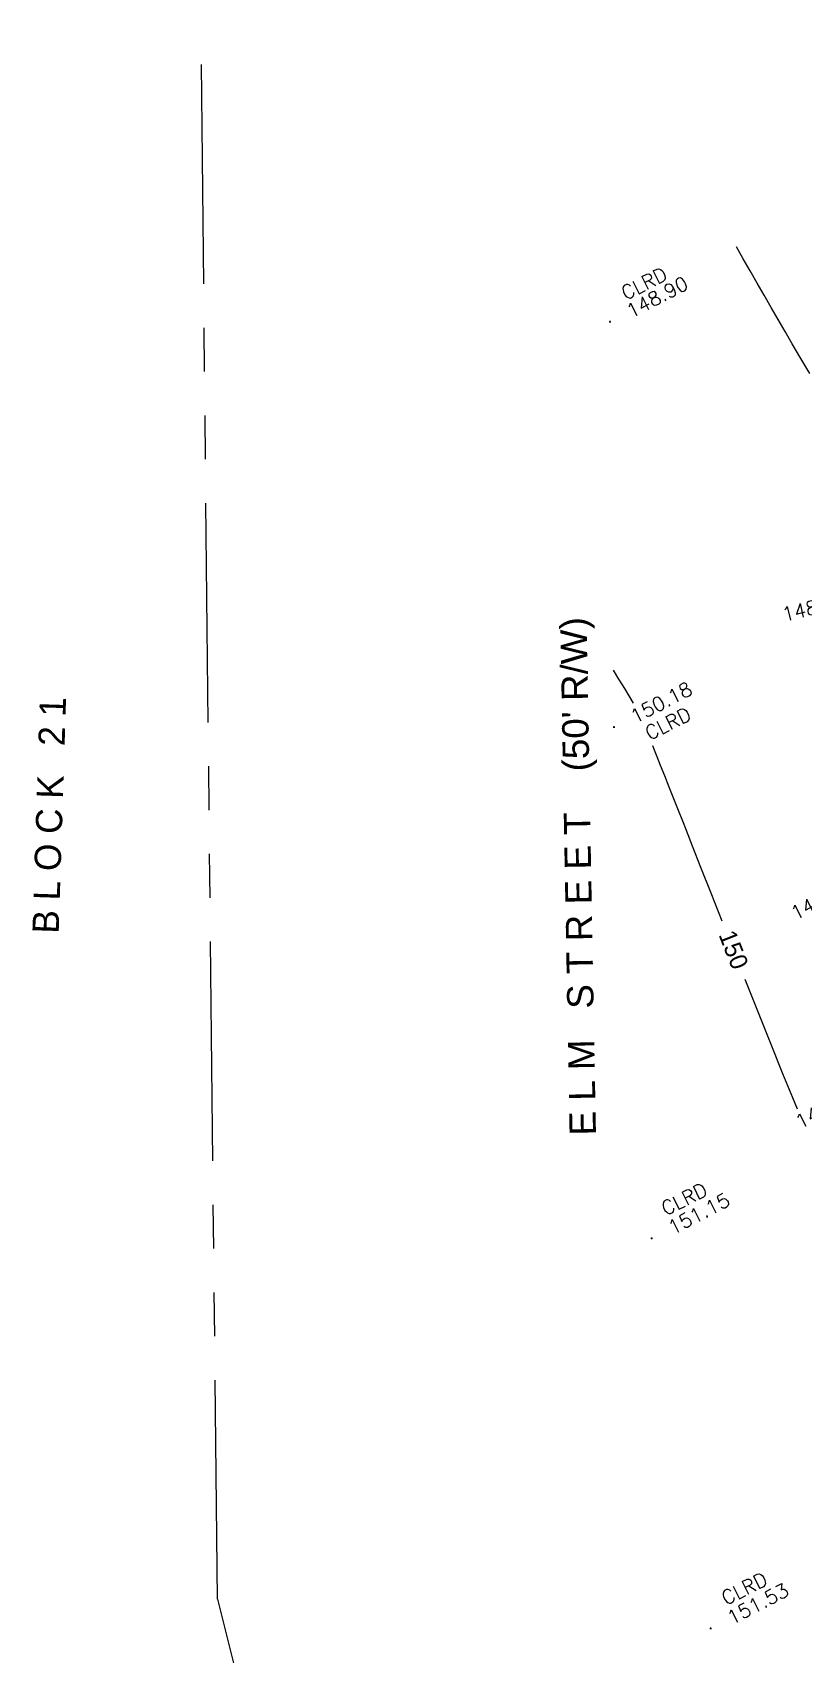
# Model space of a CAD drawing. Extents: x 3812 to 5524, y 4309 to 5867.
# Drawn here: x 4789.1 to 4833, y 4895.3 to 4987.8 of the extents above; entities that cross this region are included whole.
import ezdxf

# ---------------------------------------------------------------- set-up
doc = ezdxf.new("R2010")
doc.units = 0
doc.header["$LTSCALE"] = 10
doc.header["$MEASUREMENT"] = 0
doc.header["$PDMODE"] = 2
doc.header["$PDSIZE"] = 0.05
doc.linetypes.add('PHANTOM', pattern=[2.5, 1.25, -0.25, 0.25, -0.25, 0.25, -0.25])
doc.layers.get('0').update_dxf_attribs({"linetype": 'CONTINUOUS'})
for name, color, linetype in [('BNDRY-REC', 4, 'PHANTOM'), ('CONT-MJR', 1, 'CONTINUOUS'), ('CONT-MNR', 7, 'CONTINUOUS'), ('ELEV', 7, 'CONTINUOUS'), ('LEGEND', 7, 'CONTINUOUS'), ('PNTS-FIELD5-12-16', 3, 'CONTINUOUS'), ('TEXTM', 11, 'CONTINUOUS')]:
    doc.layers.add(name, color=color, linetype=linetype)
doc.styles.add('H180', font='HELV1-MS.SHX', dxfattribs={"height": 6.86517e-07})
doc.styles.add('L80', font='simplex.shx', dxfattribs={"height": 0.8})
doc.styles.add('S6', font='SIMPLEX', dxfattribs={"height": 0.083333})
doc.styles.add('SHADOW', font='SHADOW2.SHX')

# ---------------------------------------------------------------- blocks, each defined once
blk = doc.blocks.new('POINT')
blk.add_point((0, 0))
at = {"layer": 'ELEV', "style": 'S6'}
blk.add_attdef('ELEV', (0.1191, -0.0403), '', height=0.0833, dxfattribs=at)

msp = doc.modelspace()

# ---------------------------------------------------------------- linework, layer by layer
at = {"layer": 'BNDRY-REC'}
for q in [(4797, 5148.095), (4811.652, 4850.527)]:
    msp.add_line((4799.615, 4898.45), q, dxfattribs=at)
at = {"layer": 'CONT-MJR', "elevation": 150}
for points in [[(4823.336, 4949.548), (4823.151, 4949.864), (4822.832, 4950.385), (4822.505, 4950.915), (4822.194, 4951.429)], [(4828.388, 4937.108), (4827.755, 4938.713), (4827.181, 4940.173), (4826.704, 4941.386), (4826.35, 4942.286), (4826.144, 4942.808), (4825.899, 4943.421), (4825.637, 4944.08), (4825.371, 4944.751), (4825.114, 4945.398), (4824.879, 4945.989), (4824.681, 4946.487), (4824.531, 4946.859), (4824.434, 4947.106)], [(4832.682, 4926.391), (4832.409, 4927.047), (4831.851, 4928.412), (4831.216, 4929.987), (4830.528, 4931.705), (4829.814, 4933.502), (4829.699, 4933.792)]]:
    msp.add_lwpolyline(points, dxfattribs=at)
at = {"layer": 'CONT-MNR', "elevation": 148}
msp.add_lwpolyline([(4833.381, 4968.342), (4832.816, 4969.294), (4832.38, 4970.035), (4831.979, 4970.725), (4831.58, 4971.416), (4831.183, 4972.107), (4830.785, 4972.799), (4830.389, 4973.49), (4829.992, 4974.182), (4829.595, 4974.874), (4829.198, 4975.566)], dxfattribs=at)

# ---------------------------------------------------------------- block references
at = {"layer": 'PNTS-FIELD5-12-16'}
ref = msp.add_blockref('POINT', (4821.998, 4971.287), dxfattribs=dict(at, xscale=9.6, yscale=9.6, zscale=9.6, rotation=27.3291666666667))
ref.add_attrib('ELEV', '148.90', (4823.192, 4971.468), dxfattribs={"layer": 'ELEV', "height": 0.8, "rotation": 27.32917, "style": 'S6'})
ref = msp.add_blockref('POINT', (4836.705, 4955.754), dxfattribs=dict(at, xscale=9.6, yscale=9.6, zscale=9.6, rotation=13.26642089336588))
ref.add_attrib('ELEV', '148.38', (4831.911, 4954.183), dxfattribs={"layer": 'ELEV', "height": 0.8, "rotation": 13.26642, "style": 'S6'})
ref = msp.add_blockref('POINT', (4822.226, 4948.179), dxfattribs=dict(at, xscale=9.6, yscale=9.6, zscale=9.6, rotation=27.3291666666667))
ref.add_attrib('ELEV', '150.18', (4823.42, 4948.36), dxfattribs={"layer": 'ELEV', "height": 0.8, "rotation": 27.32917, "style": 'S6'})
ref = msp.add_blockref('POINT', (4836.823, 4939.822), dxfattribs=dict(at, xscale=9.6, yscale=9.6, zscale=9.6, rotation=27.3291666666667))
ref.add_attrib('ELEV', '149.04', (4832.559, 4937.145), dxfattribs={"layer": 'ELEV', "height": 0.8, "rotation": 27.32917, "style": 'S6'})
ref = msp.add_blockref('POINT', (4837.025, 4927.888), dxfattribs=dict(at, xscale=9.6, yscale=9.6, zscale=9.6, rotation=27.3291666666667))
ref.add_attrib('ELEV', '149.50', (4832.821, 4925.248), dxfattribs={"layer": 'ELEV', "height": 0.8, "rotation": 27.32917, "style": 'S6'})
ref = msp.add_blockref('POINT', (4824.375, 4919.034), dxfattribs=dict(at, xscale=9.6, yscale=9.6, zscale=9.6, rotation=27.3291666666667))
ref.add_attrib('ELEV', '151.15', (4825.568, 4919.215), dxfattribs={"layer": 'ELEV', "height": 0.8, "rotation": 27.32917, "style": 'S6'})
ref = msp.add_blockref('POINT', (4827.738, 4896.793), dxfattribs=dict(at, xscale=9.6, yscale=9.6, zscale=9.6, rotation=27.3291666666667))
ref.add_attrib('ELEV', '151.53', (4828.931, 4896.974), dxfattribs={"layer": 'ELEV', "height": 0.8, "rotation": 27.32917, "style": 'S6'})

# ---------------------------------------------------------------- texts
at = {"layer": 'CONT-MJR', "insert": (4829.04, 4935.484, 187.5), "char_height": 1, "attachment_point": 5, "rotation": 291.54642}
msp.add_mtext('{150}', dxfattribs=at)
at = {"layer": 'LEGEND', "style": 'H180'}
msp.add_text("E L M   S T R E E T    (50' R/W)", height=1.503, rotation=91.04718, dxfattribs=at).set_placement((4821.195, 4924.9))
at = {"layer": 'LEGEND', "color": 2, "style": 'SHADOW'}
msp.add_text('B L O C K   2 1', height=1.5, rotation=88.19922, dxfattribs=at).set_placement((4790.562, 4936.386))
at = {"layer": 'TEXTM', "style": 'L80'}
for p in [(4822.885, 4972.502), (4824.251, 4947.412), (4825.172, 4920.305), (4828.602, 4898.098)]:
    msp.add_text('CLRD', height=0.8, rotation=26.54029, dxfattribs=at).set_placement(p)

doc.saveas('drawing.dxf')
